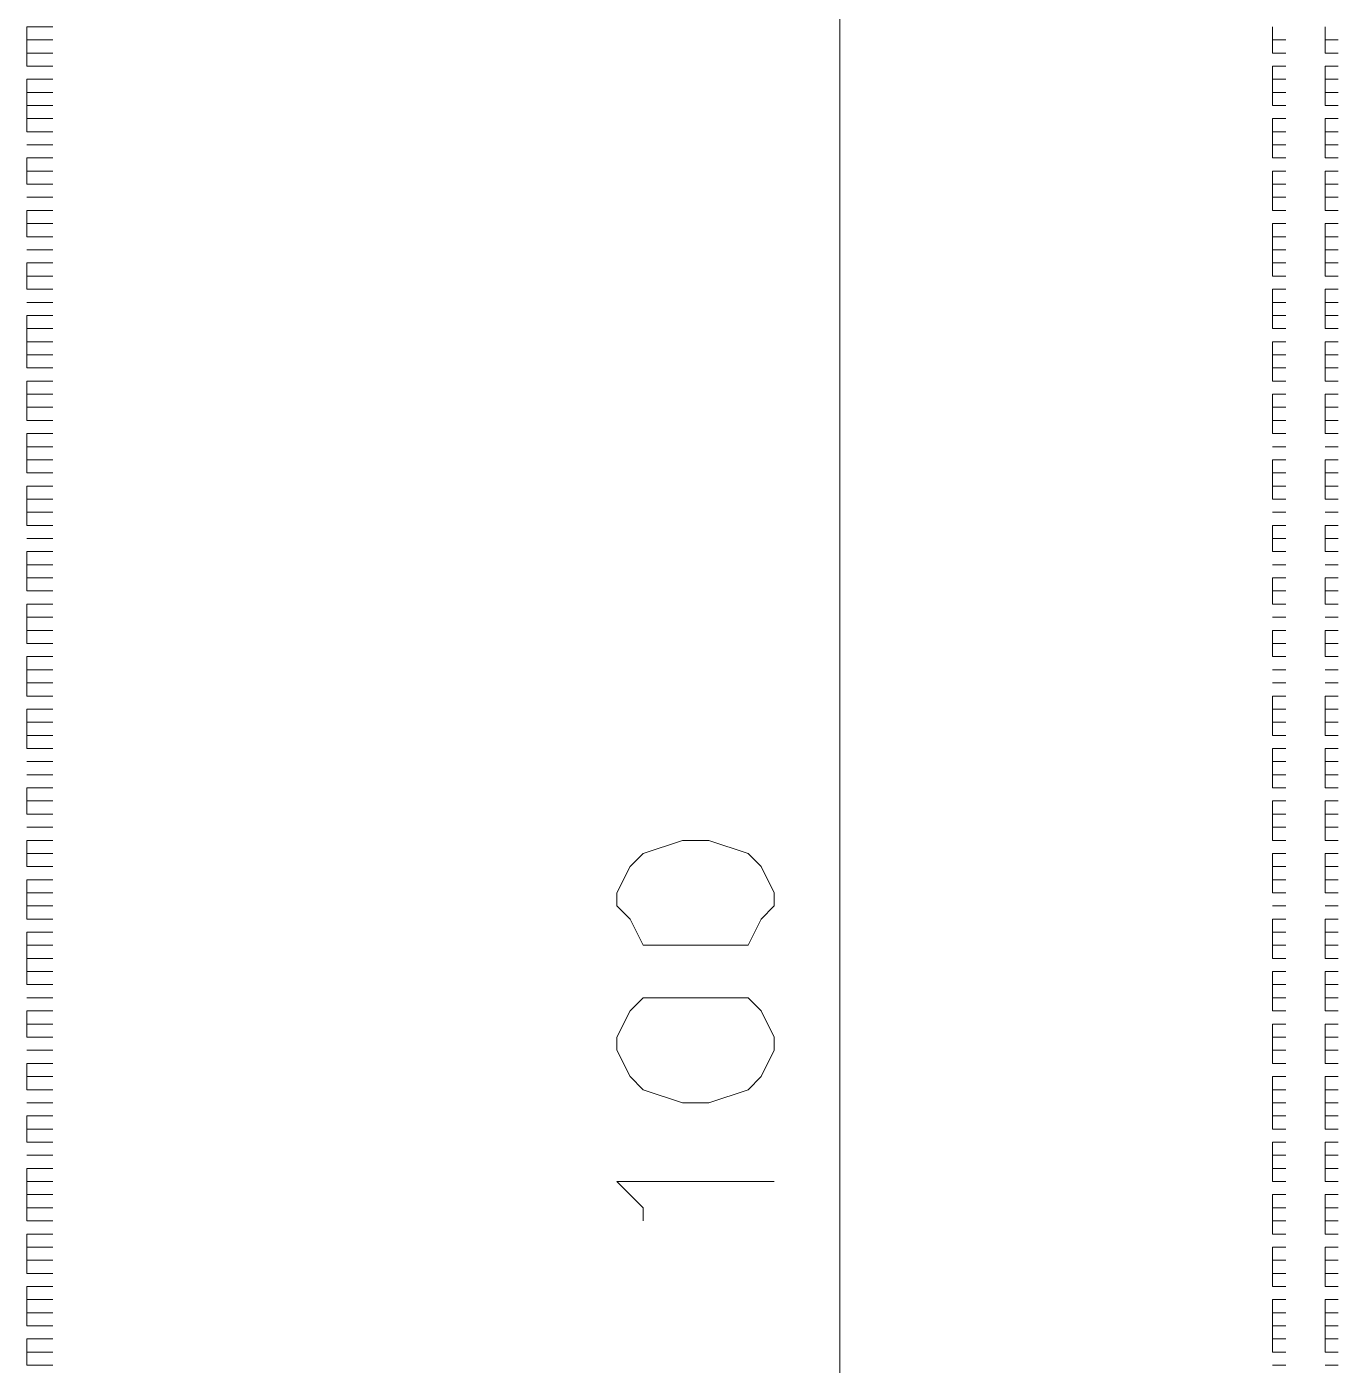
# Model space of a CAD drawing. Header units: inches. Extents: x 0.2 to 10.8, y 0.5 to 8.
# Drawn here: x 8.38 to 8.5467, y 5.3333 to 5.5033 of the extents above; entities that cross this region are included whole.
import ezdxf

# ---------------------------------------------------------------- set-up
doc = ezdxf.new("R2010")
doc.units = ezdxf.units.IN
doc.header["$MEASUREMENT"] = 0
doc.layers.add('PDF_Geometry', color=7, linetype='Continuous')

msp = doc.modelspace()

# ---------------------------------------------------------------- linework, layer by layer
at = {"layer": 'PDF_Geometry', "lineweight": 13}
for points in [[(8.48333, 5.64333), (8.48333, 5.10833)], [(8.53833, 5.50167), (8.53833, 5.50333)], [(8.545, 5.50167), (8.545, 5.50333)], [(8.53833, 5.5), (8.53833, 5.50167)], [(8.53833, 5.50167), (8.54, 5.50167)], [(8.545, 5.5), (8.545, 5.50167)], [(8.545, 5.50167), (8.54667, 5.50167)], [(8.53833, 5.5), (8.54, 5.5)], [(8.545, 5.5), (8.54667, 5.5)], [(8.53833, 5.49667), (8.53833, 5.49833)], [(8.53833, 5.49833), (8.54, 5.49833)], [(8.545, 5.49667), (8.545, 5.49833)], [(8.545, 5.49833), (8.54667, 5.49833)], [(8.53833, 5.495), (8.53833, 5.49667)], [(8.53833, 5.49667), (8.54, 5.49667)], [(8.545, 5.495), (8.545, 5.49667)], [(8.545, 5.49667), (8.54667, 5.49667)], [(8.53833, 5.49333), (8.53833, 5.495)], [(8.53833, 5.495), (8.54, 5.495)], [(8.545, 5.49333), (8.545, 5.495)], [(8.545, 5.495), (8.54667, 5.495)], [(8.53833, 5.49333), (8.54, 5.49333)], [(8.545, 5.49333), (8.54667, 5.49333)], [(8.53833, 5.49), (8.53833, 5.49167)], [(8.53833, 5.49167), (8.54, 5.49167)], [(8.545, 5.49), (8.545, 5.49167)], [(8.545, 5.49167), (8.54667, 5.49167)], [(8.53833, 5.48833), (8.53833, 5.49)], [(8.53833, 5.49), (8.54, 5.49)], [(8.545, 5.48833), (8.545, 5.49)], [(8.545, 5.49), (8.54667, 5.49)], [(8.53833, 5.48667), (8.53833, 5.48833)], [(8.53833, 5.48833), (8.54, 5.48833)], [(8.545, 5.48667), (8.545, 5.48833)], [(8.545, 5.48833), (8.54667, 5.48833)], [(8.53833, 5.48667), (8.54, 5.48667)], [(8.545, 5.48667), (8.54667, 5.48667)], [(8.53833, 5.48333), (8.53833, 5.485)], [(8.53833, 5.485), (8.54, 5.485)], [(8.545, 5.48333), (8.545, 5.485)], [(8.545, 5.485), (8.54667, 5.485)], [(8.53833, 5.48167), (8.53833, 5.48333)], [(8.53833, 5.48333), (8.54, 5.48333)], [(8.545, 5.48167), (8.545, 5.48333)], [(8.545, 5.48333), (8.54667, 5.48333)], [(8.53833, 5.48), (8.53833, 5.48167)], [(8.53833, 5.48167), (8.54, 5.48167)], [(8.545, 5.48), (8.545, 5.48167)], [(8.545, 5.48167), (8.54667, 5.48167)], [(8.53833, 5.48), (8.54, 5.48)], [(8.545, 5.48), (8.54667, 5.48)], [(8.53833, 5.47667), (8.53833, 5.47833)], [(8.53833, 5.47833), (8.54, 5.47833)], [(8.545, 5.47667), (8.545, 5.47833)], [(8.545, 5.47833), (8.54667, 5.47833)], [(8.53833, 5.475), (8.53833, 5.47667)], [(8.53833, 5.47667), (8.54, 5.47667)], [(8.545, 5.475), (8.545, 5.47667)], [(8.545, 5.47667), (8.54667, 5.47667)], [(8.53833, 5.47333), (8.53833, 5.475)], [(8.53833, 5.475), (8.54, 5.475)], [(8.545, 5.47333), (8.545, 5.475)], [(8.545, 5.475), (8.54667, 5.475)], [(8.53833, 5.47167), (8.53833, 5.47333)], [(8.53833, 5.47333), (8.54, 5.47333)], [(8.545, 5.47167), (8.545, 5.47333)], [(8.545, 5.47333), (8.54667, 5.47333)], [(8.53833, 5.47167), (8.54, 5.47167)], [(8.545, 5.47167), (8.54667, 5.47167)], [(8.53833, 5.46833), (8.53833, 5.47)], [(8.53833, 5.47), (8.54, 5.47)], [(8.545, 5.46833), (8.545, 5.47)], [(8.545, 5.47), (8.54667, 5.47)], [(8.53833, 5.46667), (8.53833, 5.46833)], [(8.53833, 5.46833), (8.54, 5.46833)], [(8.545, 5.46667), (8.545, 5.46833)], [(8.545, 5.46833), (8.54667, 5.46833)], [(8.53833, 5.465), (8.53833, 5.46667)], [(8.53833, 5.46667), (8.54, 5.46667)], [(8.545, 5.465), (8.545, 5.46667)], [(8.545, 5.46667), (8.54667, 5.46667)], [(8.53833, 5.465), (8.54, 5.465)], [(8.545, 5.465), (8.54667, 5.465)], [(8.53833, 5.46167), (8.53833, 5.46333)], [(8.53833, 5.46333), (8.54, 5.46333)], [(8.545, 5.46167), (8.545, 5.46333)], [(8.545, 5.46333), (8.54667, 5.46333)], [(8.53833, 5.46), (8.53833, 5.46167)], [(8.53833, 5.46167), (8.54, 5.46167)], [(8.545, 5.46), (8.545, 5.46167)], [(8.545, 5.46167), (8.54667, 5.46167)], [(8.53833, 5.45833), (8.53833, 5.46)], [(8.53833, 5.46), (8.54, 5.46)], [(8.545, 5.45833), (8.545, 5.46)], [(8.545, 5.46), (8.54667, 5.46)], [(8.53833, 5.45833), (8.54, 5.45833)], [(8.545, 5.45833), (8.54667, 5.45833)], [(8.53833, 5.455), (8.53833, 5.45667)], [(8.53833, 5.45667), (8.54, 5.45667)], [(8.545, 5.455), (8.545, 5.45667)], [(8.545, 5.45667), (8.54667, 5.45667)], [(8.53833, 5.45333), (8.53833, 5.455)], [(8.53833, 5.455), (8.54, 5.455)], [(8.545, 5.45333), (8.545, 5.455)], [(8.545, 5.455), (8.54667, 5.455)], [(8.53833, 5.45167), (8.53833, 5.45333)], [(8.53833, 5.45333), (8.54, 5.45333)], [(8.545, 5.45167), (8.545, 5.45333)], [(8.545, 5.45333), (8.54667, 5.45333)], [(8.53833, 5.45167), (8.54, 5.45167)], [(8.545, 5.45167), (8.54667, 5.45167)], [(8.53833, 5.45), (8.54, 5.45)], [(8.53833, 5.45), (8.54, 5.45)], [(8.545, 5.45), (8.54667, 5.45)], [(8.545, 5.45), (8.54667, 5.45)], [(8.53833, 5.44667), (8.53833, 5.44833)], [(8.53833, 5.44833), (8.54, 5.44833)], [(8.545, 5.44667), (8.545, 5.44833)], [(8.545, 5.44833), (8.54667, 5.44833)], [(8.53833, 5.445), (8.53833, 5.44667)], [(8.53833, 5.44667), (8.54, 5.44667)], [(8.545, 5.445), (8.545, 5.44667)], [(8.545, 5.44667), (8.54667, 5.44667)], [(8.53833, 5.44333), (8.53833, 5.445)], [(8.53833, 5.445), (8.54, 5.445)], [(8.545, 5.44333), (8.545, 5.445)], [(8.545, 5.445), (8.54667, 5.445)], [(8.53833, 5.44333), (8.54, 5.44333)], [(8.545, 5.44333), (8.54667, 5.44333)], [(8.53833, 5.44167), (8.54, 5.44167)], [(8.53833, 5.44167), (8.54, 5.44167)], [(8.545, 5.44167), (8.54667, 5.44167)], [(8.545, 5.44167), (8.54667, 5.44167)], [(8.53833, 5.43833), (8.53833, 5.44)], [(8.53833, 5.44), (8.54, 5.44)], [(8.53833, 5.43667), (8.53833, 5.43833)], [(8.53833, 5.43833), (8.54, 5.43833)], [(8.545, 5.43833), (8.545, 5.44)], [(8.545, 5.44), (8.54667, 5.44)], [(8.545, 5.43667), (8.545, 5.43833)], [(8.545, 5.43833), (8.54667, 5.43833)], [(8.53833, 5.43667), (8.54, 5.43667)], [(8.545, 5.43667), (8.54667, 5.43667)], [(8.53833, 5.435), (8.54, 5.435)], [(8.53833, 5.435), (8.54, 5.435)], [(8.545, 5.435), (8.54667, 5.435)], [(8.545, 5.435), (8.54667, 5.435)], [(8.53833, 5.43167), (8.53833, 5.43333)], [(8.53833, 5.43333), (8.54, 5.43333)], [(8.545, 5.43167), (8.545, 5.43333)], [(8.545, 5.43333), (8.54667, 5.43333)], [(8.53833, 5.43), (8.53833, 5.43167)], [(8.53833, 5.43167), (8.54, 5.43167)], [(8.545, 5.43), (8.545, 5.43167)], [(8.545, 5.43167), (8.54667, 5.43167)], [(8.53833, 5.43), (8.54, 5.43)], [(8.545, 5.43), (8.54667, 5.43)], [(8.53833, 5.42833), (8.54, 5.42833)], [(8.53833, 5.42833), (8.54, 5.42833)], [(8.545, 5.42833), (8.54667, 5.42833)], [(8.545, 5.42833), (8.54667, 5.42833)], [(8.53833, 5.425), (8.53833, 5.42667)], [(8.53833, 5.42667), (8.54, 5.42667)], [(8.545, 5.425), (8.545, 5.42667)], [(8.545, 5.42667), (8.54667, 5.42667)], [(8.53833, 5.42333), (8.53833, 5.425)], [(8.53833, 5.425), (8.54, 5.425)], [(8.545, 5.42333), (8.545, 5.425)], [(8.545, 5.425), (8.54667, 5.425)], [(8.53833, 5.42333), (8.54, 5.42333)], [(8.545, 5.42333), (8.54667, 5.42333)], [(8.53833, 5.42167), (8.54, 5.42167)], [(8.53833, 5.42167), (8.54, 5.42167)], [(8.545, 5.42167), (8.54667, 5.42167)], [(8.545, 5.42167), (8.54667, 5.42167)], [(8.53833, 5.42), (8.54, 5.42)], [(8.53833, 5.42), (8.54, 5.42)], [(8.545, 5.42), (8.54667, 5.42)], [(8.545, 5.42), (8.54667, 5.42)], [(8.53833, 5.41667), (8.53833, 5.41833)], [(8.53833, 5.41833), (8.54, 5.41833)], [(8.545, 5.41667), (8.545, 5.41833)], [(8.545, 5.41833), (8.54667, 5.41833)], [(8.53833, 5.415), (8.53833, 5.41667)], [(8.53833, 5.41667), (8.54, 5.41667)], [(8.545, 5.415), (8.545, 5.41667)], [(8.545, 5.41667), (8.54667, 5.41667)], [(8.53833, 5.41333), (8.53833, 5.415)], [(8.53833, 5.415), (8.54, 5.415)], [(8.545, 5.41333), (8.545, 5.415)], [(8.545, 5.415), (8.54667, 5.415)], [(8.53833, 5.41333), (8.54, 5.41333)], [(8.545, 5.41333), (8.54667, 5.41333)], [(8.53833, 5.41), (8.53833, 5.41167)], [(8.53833, 5.41167), (8.54, 5.41167)], [(8.545, 5.41), (8.545, 5.41167)], [(8.545, 5.41167), (8.54667, 5.41167)], [(8.53833, 5.40833), (8.53833, 5.41)], [(8.53833, 5.41), (8.54, 5.41)], [(8.545, 5.40833), (8.545, 5.41)], [(8.545, 5.41), (8.54667, 5.41)], [(8.53833, 5.40667), (8.53833, 5.40833)], [(8.53833, 5.40833), (8.54, 5.40833)], [(8.545, 5.40667), (8.545, 5.40833)], [(8.545, 5.40833), (8.54667, 5.40833)], [(8.53833, 5.40667), (8.54, 5.40667)], [(8.545, 5.40667), (8.54667, 5.40667)], [(8.53833, 5.40333), (8.53833, 5.405)], [(8.53833, 5.405), (8.54, 5.405)], [(8.545, 5.40333), (8.545, 5.405)], [(8.545, 5.405), (8.54667, 5.405)], [(8.53833, 5.40167), (8.53833, 5.40333)], [(8.53833, 5.40333), (8.54, 5.40333)], [(8.545, 5.40167), (8.545, 5.40333)], [(8.545, 5.40333), (8.54667, 5.40333)], [(8.53833, 5.4), (8.53833, 5.40167)], [(8.53833, 5.40167), (8.54, 5.40167)], [(8.545, 5.4), (8.545, 5.40167)], [(8.545, 5.40167), (8.54667, 5.40167)], [(8.455, 5.39167), (8.45667, 5.39), (8.45833, 5.38667), (8.46333, 5.38667), (8.46667, 5.38667), (8.47167, 5.38667), (8.47333, 5.39), (8.475, 5.39167), (8.475, 5.39333), (8.47333, 5.39667), (8.47167, 5.39833), (8.46667, 5.4), (8.46333, 5.4), (8.45833, 5.39833), (8.45667, 5.39667), (8.455, 5.39333), (8.455, 5.39167)], [(8.53833, 5.4), (8.54, 5.4)], [(8.545, 5.4), (8.54667, 5.4)], [(8.53833, 5.39667), (8.53833, 5.39833)], [(8.53833, 5.39833), (8.54, 5.39833)], [(8.545, 5.39667), (8.545, 5.39833)], [(8.545, 5.39833), (8.54667, 5.39833)], [(8.53833, 5.395), (8.53833, 5.39667)], [(8.53833, 5.39667), (8.54, 5.39667)], [(8.545, 5.395), (8.545, 5.39667)], [(8.545, 5.39667), (8.54667, 5.39667)], [(8.53833, 5.39333), (8.53833, 5.395)], [(8.53833, 5.395), (8.54, 5.395)], [(8.545, 5.39333), (8.545, 5.395)], [(8.545, 5.395), (8.54667, 5.395)], [(8.53833, 5.39333), (8.54, 5.39333)], [(8.545, 5.39333), (8.54667, 5.39333)], [(8.53833, 5.39167), (8.54, 5.39167)], [(8.53833, 5.39167), (8.54, 5.39167)], [(8.545, 5.39167), (8.54667, 5.39167)], [(8.545, 5.39167), (8.54667, 5.39167)], [(8.53833, 5.38833), (8.53833, 5.39)], [(8.53833, 5.39), (8.54, 5.39)], [(8.545, 5.38833), (8.545, 5.39)], [(8.545, 5.39), (8.54667, 5.39)], [(8.53833, 5.38667), (8.53833, 5.38833)], [(8.53833, 5.38833), (8.54, 5.38833)], [(8.545, 5.38667), (8.545, 5.38833)], [(8.545, 5.38833), (8.54667, 5.38833)], [(8.53833, 5.385), (8.53833, 5.38667)], [(8.53833, 5.38667), (8.54, 5.38667)], [(8.545, 5.385), (8.545, 5.38667)], [(8.545, 5.38667), (8.54667, 5.38667)], [(8.53833, 5.385), (8.54, 5.385)], [(8.545, 5.385), (8.54667, 5.385)], [(8.53833, 5.38167), (8.53833, 5.38333)], [(8.53833, 5.38333), (8.54, 5.38333)], [(8.545, 5.38167), (8.545, 5.38333)], [(8.545, 5.38333), (8.54667, 5.38333)], [(8.53833, 5.38), (8.53833, 5.38167)], [(8.53833, 5.38167), (8.54, 5.38167)], [(8.545, 5.38), (8.545, 5.38167)], [(8.545, 5.38167), (8.54667, 5.38167)], [(8.455, 5.37333), (8.45667, 5.37), (8.45833, 5.36833), (8.46333, 5.36667), (8.46667, 5.36667), (8.47167, 5.36833), (8.47333, 5.37), (8.475, 5.37333), (8.475, 5.375), (8.47333, 5.37833), (8.47167, 5.38), (8.46667, 5.38), (8.46333, 5.38), (8.45833, 5.38), (8.45667, 5.37833), (8.455, 5.375), (8.455, 5.37333)], [(8.53833, 5.37833), (8.53833, 5.38)], [(8.53833, 5.38), (8.54, 5.38)], [(8.545, 5.37833), (8.545, 5.38)], [(8.545, 5.38), (8.54667, 5.38)], [(8.53833, 5.37833), (8.54, 5.37833)], [(8.545, 5.37833), (8.54667, 5.37833)], [(8.53833, 5.375), (8.53833, 5.37667)], [(8.53833, 5.37667), (8.54, 5.37667)], [(8.545, 5.375), (8.545, 5.37667)], [(8.545, 5.37667), (8.54667, 5.37667)], [(8.53833, 5.37333), (8.53833, 5.375)], [(8.53833, 5.375), (8.54, 5.375)], [(8.545, 5.37333), (8.545, 5.375)], [(8.545, 5.375), (8.54667, 5.375)], [(8.53833, 5.37167), (8.53833, 5.37333)], [(8.53833, 5.37333), (8.54, 5.37333)], [(8.545, 5.37167), (8.545, 5.37333)], [(8.545, 5.37333), (8.54667, 5.37333)], [(8.53833, 5.37167), (8.54, 5.37167)], [(8.545, 5.37167), (8.54667, 5.37167)], [(8.53833, 5.36833), (8.53833, 5.37)], [(8.53833, 5.37), (8.54, 5.37)], [(8.545, 5.36833), (8.545, 5.37)], [(8.545, 5.37), (8.54667, 5.37)], [(8.53833, 5.36667), (8.53833, 5.36833)], [(8.53833, 5.36833), (8.54, 5.36833)], [(8.545, 5.36667), (8.545, 5.36833)], [(8.545, 5.36833), (8.54667, 5.36833)], [(8.53833, 5.365), (8.53833, 5.36667)], [(8.53833, 5.36667), (8.54, 5.36667)], [(8.545, 5.365), (8.545, 5.36667)], [(8.545, 5.36667), (8.54667, 5.36667)], [(8.53833, 5.36333), (8.53833, 5.365)], [(8.53833, 5.365), (8.54, 5.365)], [(8.545, 5.36333), (8.545, 5.365)], [(8.545, 5.365), (8.54667, 5.365)], [(8.53833, 5.36333), (8.54, 5.36333)], [(8.545, 5.36333), (8.54667, 5.36333)], [(8.53833, 5.36), (8.53833, 5.36167)], [(8.53833, 5.36167), (8.54, 5.36167)], [(8.545, 5.36), (8.545, 5.36167)], [(8.545, 5.36167), (8.54667, 5.36167)], [(8.53833, 5.35833), (8.53833, 5.36)], [(8.53833, 5.36), (8.54, 5.36)], [(8.545, 5.35833), (8.545, 5.36)], [(8.545, 5.36), (8.54667, 5.36)], [(8.53833, 5.35667), (8.53833, 5.35833)], [(8.53833, 5.35833), (8.54, 5.35833)], [(8.545, 5.35667), (8.545, 5.35833)], [(8.545, 5.35833), (8.54667, 5.35833)], [(8.45833, 5.35167), (8.45833, 5.35333), (8.455, 5.35667), (8.475, 5.35667)], [(8.53833, 5.35667), (8.54, 5.35667)], [(8.545, 5.35667), (8.54667, 5.35667)], [(8.53833, 5.35333), (8.53833, 5.355)], [(8.53833, 5.355), (8.54, 5.355)], [(8.53833, 5.35167), (8.53833, 5.35333)], [(8.53833, 5.35333), (8.54, 5.35333)], [(8.545, 5.35333), (8.545, 5.355)], [(8.545, 5.355), (8.54667, 5.355)], [(8.545, 5.35167), (8.545, 5.35333)], [(8.545, 5.35333), (8.54667, 5.35333)], [(8.53833, 5.35), (8.53833, 5.35167)], [(8.53833, 5.35167), (8.54, 5.35167)], [(8.545, 5.35), (8.545, 5.35167)], [(8.545, 5.35167), (8.54667, 5.35167)], [(8.53833, 5.35), (8.54, 5.35)], [(8.545, 5.35), (8.54667, 5.35)], [(8.53833, 5.34667), (8.53833, 5.34833)], [(8.53833, 5.34833), (8.54, 5.34833)], [(8.545, 5.34667), (8.545, 5.34833)], [(8.545, 5.34833), (8.54667, 5.34833)], [(8.53833, 5.345), (8.53833, 5.34667)], [(8.53833, 5.34667), (8.54, 5.34667)], [(8.545, 5.345), (8.545, 5.34667)], [(8.545, 5.34667), (8.54667, 5.34667)], [(8.53833, 5.34333), (8.53833, 5.345)], [(8.53833, 5.345), (8.54, 5.345)], [(8.545, 5.34333), (8.545, 5.345)], [(8.545, 5.345), (8.54667, 5.345)], [(8.53833, 5.34333), (8.54, 5.34333)], [(8.545, 5.34333), (8.54667, 5.34333)], [(8.53833, 5.34), (8.53833, 5.34167)], [(8.53833, 5.34167), (8.54, 5.34167)], [(8.545, 5.34), (8.545, 5.34167)], [(8.545, 5.34167), (8.54667, 5.34167)], [(8.53833, 5.33833), (8.53833, 5.34)], [(8.53833, 5.34), (8.54, 5.34)], [(8.545, 5.33833), (8.545, 5.34)], [(8.545, 5.34), (8.54667, 5.34)], [(8.53833, 5.33667), (8.53833, 5.33833)], [(8.53833, 5.33833), (8.54, 5.33833)], [(8.545, 5.33667), (8.545, 5.33833)], [(8.545, 5.33833), (8.54667, 5.33833)], [(8.53833, 5.335), (8.53833, 5.33667)], [(8.53833, 5.33667), (8.54, 5.33667)], [(8.545, 5.335), (8.545, 5.33667)], [(8.545, 5.33667), (8.54667, 5.33667)], [(8.53833, 5.335), (8.54, 5.335)], [(8.545, 5.335), (8.54667, 5.335)], [(8.53833, 5.33333), (8.54, 5.33333)], [(8.53833, 5.33333), (8.54, 5.33333)], [(8.545, 5.33333), (8.54667, 5.33333)], [(8.545, 5.33333), (8.54667, 5.33333)]]:
    msp.add_lwpolyline(points, dxfattribs=at)
at = {"layer": 'PDF_Geometry', "lineweight": 9}
for points in [[(8.38, 5.50333), (8.38167, 5.50333)], [(8.38, 5.50167), (8.38, 5.50333)], [(8.38167, 5.50333), (8.38333, 5.50333)], [(8.38, 5.50167), (8.38167, 5.50167)], [(8.38, 5.5), (8.38, 5.50167)], [(8.38, 5.50167), (8.38167, 5.50167)], [(8.38167, 5.50167), (8.38333, 5.50167)], [(8.38167, 5.50167), (8.38333, 5.50167)], [(8.38, 5.5), (8.38167, 5.5)], [(8.38, 5.49833), (8.38, 5.5)], [(8.38, 5.5), (8.38167, 5.5)], [(8.38167, 5.5), (8.38333, 5.5)], [(8.38167, 5.5), (8.38333, 5.5)], [(8.38, 5.49833), (8.38167, 5.49833)], [(8.38, 5.49833), (8.38167, 5.49833)], [(8.38167, 5.49833), (8.38333, 5.49833)], [(8.38167, 5.49833), (8.38333, 5.49833)], [(8.38, 5.49667), (8.38167, 5.49667)], [(8.38, 5.495), (8.38, 5.49667)], [(8.38, 5.49667), (8.38167, 5.49667)], [(8.38167, 5.49667), (8.38333, 5.49667)], [(8.38167, 5.49667), (8.38333, 5.49667)], [(8.38, 5.495), (8.38167, 5.495)], [(8.38, 5.49333), (8.38, 5.495)], [(8.38, 5.495), (8.38167, 5.495)], [(8.38167, 5.495), (8.38333, 5.495)], [(8.38167, 5.495), (8.38333, 5.495)], [(8.38, 5.49333), (8.38167, 5.49333)], [(8.38, 5.49167), (8.38, 5.49333)], [(8.38, 5.49333), (8.38167, 5.49333)], [(8.38167, 5.49333), (8.38333, 5.49333)], [(8.38167, 5.49333), (8.38333, 5.49333)], [(8.38, 5.49167), (8.38167, 5.49167)], [(8.38, 5.49), (8.38, 5.49167)], [(8.38, 5.49167), (8.38167, 5.49167)], [(8.38167, 5.49167), (8.38333, 5.49167)], [(8.38167, 5.49167), (8.38333, 5.49167)], [(8.38, 5.49), (8.38167, 5.49)], [(8.38, 5.49), (8.38167, 5.49)], [(8.38, 5.49), (8.38167, 5.49)], [(8.38167, 5.49), (8.38333, 5.49)], [(8.38167, 5.49), (8.38333, 5.49)], [(8.38167, 5.49), (8.38333, 5.49)], [(8.38, 5.48833), (8.38167, 5.48833)], [(8.38, 5.48833), (8.38167, 5.48833)], [(8.38, 5.48833), (8.38167, 5.48833)], [(8.38167, 5.48833), (8.38333, 5.48833)], [(8.38167, 5.48833), (8.38333, 5.48833)], [(8.38167, 5.48833), (8.38333, 5.48833)], [(8.38, 5.48667), (8.38167, 5.48667)], [(8.38, 5.485), (8.38, 5.48667)], [(8.38, 5.48667), (8.38167, 5.48667)], [(8.38167, 5.48667), (8.38333, 5.48667)], [(8.38167, 5.48667), (8.38333, 5.48667)], [(8.38, 5.485), (8.38167, 5.485)], [(8.38, 5.48333), (8.38, 5.485)], [(8.38, 5.485), (8.38167, 5.485)], [(8.38167, 5.485), (8.38333, 5.485)], [(8.38167, 5.485), (8.38333, 5.485)], [(8.38, 5.48333), (8.38167, 5.48333)], [(8.38, 5.48333), (8.38167, 5.48333)], [(8.38, 5.48333), (8.38167, 5.48333)], [(8.38167, 5.48333), (8.38333, 5.48333)], [(8.38167, 5.48333), (8.38333, 5.48333)], [(8.38167, 5.48333), (8.38333, 5.48333)], [(8.38, 5.48167), (8.38167, 5.48167)], [(8.38, 5.48167), (8.38167, 5.48167)], [(8.38, 5.48167), (8.38167, 5.48167)], [(8.38167, 5.48167), (8.38333, 5.48167)], [(8.38167, 5.48167), (8.38333, 5.48167)], [(8.38167, 5.48167), (8.38333, 5.48167)], [(8.38, 5.48), (8.38167, 5.48)], [(8.38, 5.47833), (8.38, 5.48)], [(8.38, 5.48), (8.38167, 5.48)], [(8.38167, 5.48), (8.38333, 5.48)], [(8.38167, 5.48), (8.38333, 5.48)], [(8.38, 5.47833), (8.38167, 5.47833)], [(8.38, 5.47667), (8.38, 5.47833)], [(8.38, 5.47833), (8.38167, 5.47833)], [(8.38167, 5.47833), (8.38333, 5.47833)], [(8.38167, 5.47833), (8.38333, 5.47833)], [(8.38, 5.47667), (8.38167, 5.47667)], [(8.38, 5.47667), (8.38167, 5.47667)], [(8.38, 5.47667), (8.38167, 5.47667)], [(8.38167, 5.47667), (8.38333, 5.47667)], [(8.38167, 5.47667), (8.38333, 5.47667)], [(8.38167, 5.47667), (8.38333, 5.47667)], [(8.38, 5.475), (8.38167, 5.475)], [(8.38, 5.475), (8.38167, 5.475)], [(8.38, 5.475), (8.38167, 5.475)], [(8.38167, 5.475), (8.38333, 5.475)], [(8.38167, 5.475), (8.38333, 5.475)], [(8.38167, 5.475), (8.38333, 5.475)], [(8.38, 5.47333), (8.38167, 5.47333)], [(8.38, 5.47167), (8.38, 5.47333)], [(8.38, 5.47333), (8.38167, 5.47333)], [(8.38167, 5.47333), (8.38333, 5.47333)], [(8.38167, 5.47333), (8.38333, 5.47333)], [(8.38, 5.47167), (8.38167, 5.47167)], [(8.38, 5.47), (8.38, 5.47167)], [(8.38, 5.47167), (8.38167, 5.47167)], [(8.38167, 5.47167), (8.38333, 5.47167)], [(8.38167, 5.47167), (8.38333, 5.47167)], [(8.38, 5.47), (8.38167, 5.47)], [(8.38, 5.47), (8.38167, 5.47)], [(8.38, 5.47), (8.38167, 5.47)], [(8.38167, 5.47), (8.38333, 5.47)], [(8.38167, 5.47), (8.38333, 5.47)], [(8.38167, 5.47), (8.38333, 5.47)], [(8.38, 5.46833), (8.38167, 5.46833)], [(8.38, 5.46833), (8.38167, 5.46833)], [(8.38, 5.46833), (8.38167, 5.46833)], [(8.38167, 5.46833), (8.38333, 5.46833)], [(8.38167, 5.46833), (8.38333, 5.46833)], [(8.38167, 5.46833), (8.38333, 5.46833)], [(8.38, 5.46667), (8.38167, 5.46667)], [(8.38, 5.465), (8.38, 5.46667)], [(8.38, 5.46667), (8.38167, 5.46667)], [(8.38167, 5.46667), (8.38333, 5.46667)], [(8.38167, 5.46667), (8.38333, 5.46667)], [(8.38, 5.465), (8.38167, 5.465)], [(8.38, 5.46333), (8.38, 5.465)], [(8.38, 5.465), (8.38167, 5.465)], [(8.38167, 5.465), (8.38333, 5.465)], [(8.38167, 5.465), (8.38333, 5.465)], [(8.38, 5.46333), (8.38167, 5.46333)], [(8.38, 5.46167), (8.38, 5.46333)], [(8.38, 5.46333), (8.38167, 5.46333)], [(8.38167, 5.46333), (8.38333, 5.46333)], [(8.38167, 5.46333), (8.38333, 5.46333)], [(8.38, 5.46167), (8.38167, 5.46167)], [(8.38, 5.46), (8.38, 5.46167)], [(8.38, 5.46167), (8.38167, 5.46167)], [(8.38167, 5.46167), (8.38333, 5.46167)], [(8.38167, 5.46167), (8.38333, 5.46167)], [(8.38, 5.46), (8.38167, 5.46)], [(8.38, 5.46), (8.38167, 5.46)], [(8.38167, 5.46), (8.38333, 5.46)], [(8.38167, 5.46), (8.38333, 5.46)], [(8.38, 5.45833), (8.38167, 5.45833)], [(8.38, 5.45667), (8.38, 5.45833)], [(8.38, 5.45833), (8.38167, 5.45833)], [(8.38167, 5.45833), (8.38333, 5.45833)], [(8.38167, 5.45833), (8.38333, 5.45833)], [(8.38, 5.45667), (8.38167, 5.45667)], [(8.38, 5.455), (8.38, 5.45667)], [(8.38, 5.45667), (8.38167, 5.45667)], [(8.38167, 5.45667), (8.38333, 5.45667)], [(8.38167, 5.45667), (8.38333, 5.45667)], [(8.38, 5.455), (8.38167, 5.455)], [(8.38, 5.45333), (8.38, 5.455)], [(8.38, 5.455), (8.38167, 5.455)], [(8.38167, 5.455), (8.38333, 5.455)], [(8.38167, 5.455), (8.38333, 5.455)], [(8.38, 5.45333), (8.38167, 5.45333)], [(8.38, 5.45333), (8.38167, 5.45333)], [(8.38167, 5.45333), (8.38333, 5.45333)], [(8.38167, 5.45333), (8.38333, 5.45333)], [(8.38, 5.45167), (8.38167, 5.45167)], [(8.38, 5.45), (8.38, 5.45167)], [(8.38, 5.45167), (8.38167, 5.45167)], [(8.38167, 5.45167), (8.38333, 5.45167)], [(8.38167, 5.45167), (8.38333, 5.45167)], [(8.38, 5.45), (8.38167, 5.45)], [(8.38, 5.44833), (8.38, 5.45)], [(8.38, 5.45), (8.38167, 5.45)], [(8.38167, 5.45), (8.38333, 5.45)], [(8.38167, 5.45), (8.38333, 5.45)], [(8.38, 5.44833), (8.38167, 5.44833)], [(8.38, 5.44667), (8.38, 5.44833)], [(8.38, 5.44833), (8.38167, 5.44833)], [(8.38167, 5.44833), (8.38333, 5.44833)], [(8.38167, 5.44833), (8.38333, 5.44833)], [(8.38, 5.44667), (8.38167, 5.44667)], [(8.38, 5.44667), (8.38167, 5.44667)], [(8.38167, 5.44667), (8.38333, 5.44667)], [(8.38167, 5.44667), (8.38333, 5.44667)], [(8.38, 5.445), (8.38167, 5.445)], [(8.38, 5.44333), (8.38, 5.445)], [(8.38, 5.445), (8.38167, 5.445)], [(8.38167, 5.445), (8.38333, 5.445)], [(8.38167, 5.445), (8.38333, 5.445)], [(8.38, 5.44333), (8.38167, 5.44333)], [(8.38, 5.44167), (8.38, 5.44333)], [(8.38, 5.44333), (8.38167, 5.44333)], [(8.38167, 5.44333), (8.38333, 5.44333)], [(8.38167, 5.44333), (8.38333, 5.44333)], [(8.38, 5.44167), (8.38167, 5.44167)], [(8.38, 5.44), (8.38, 5.44167)], [(8.38, 5.44167), (8.38167, 5.44167)], [(8.38167, 5.44167), (8.38333, 5.44167)], [(8.38167, 5.44167), (8.38333, 5.44167)], [(8.38, 5.44), (8.38167, 5.44)], [(8.38, 5.44), (8.38167, 5.44)], [(8.38, 5.44), (8.38167, 5.44)], [(8.38, 5.43833), (8.38167, 5.43833)], [(8.38, 5.43833), (8.38167, 5.43833)], [(8.38, 5.43833), (8.38167, 5.43833)], [(8.38167, 5.44), (8.38333, 5.44)], [(8.38167, 5.44), (8.38333, 5.44)], [(8.38167, 5.44), (8.38333, 5.44)], [(8.38167, 5.43833), (8.38333, 5.43833)], [(8.38167, 5.43833), (8.38333, 5.43833)], [(8.38167, 5.43833), (8.38333, 5.43833)], [(8.38, 5.43667), (8.38167, 5.43667)], [(8.38, 5.435), (8.38, 5.43667)], [(8.38, 5.43667), (8.38167, 5.43667)], [(8.38167, 5.43667), (8.38333, 5.43667)], [(8.38167, 5.43667), (8.38333, 5.43667)], [(8.38, 5.435), (8.38167, 5.435)], [(8.38, 5.43333), (8.38, 5.435)], [(8.38, 5.435), (8.38167, 5.435)], [(8.38167, 5.435), (8.38333, 5.435)], [(8.38167, 5.435), (8.38333, 5.435)], [(8.38, 5.43333), (8.38167, 5.43333)], [(8.38, 5.43167), (8.38, 5.43333)], [(8.38, 5.43333), (8.38167, 5.43333)], [(8.38167, 5.43333), (8.38333, 5.43333)], [(8.38167, 5.43333), (8.38333, 5.43333)], [(8.38, 5.43167), (8.38167, 5.43167)], [(8.38, 5.43167), (8.38167, 5.43167)], [(8.38167, 5.43167), (8.38333, 5.43167)], [(8.38167, 5.43167), (8.38333, 5.43167)], [(8.38, 5.43), (8.38167, 5.43)], [(8.38, 5.42833), (8.38, 5.43)], [(8.38, 5.43), (8.38167, 5.43)], [(8.38167, 5.43), (8.38333, 5.43)], [(8.38167, 5.43), (8.38333, 5.43)], [(8.38, 5.42833), (8.38167, 5.42833)], [(8.38, 5.42667), (8.38, 5.42833)], [(8.38, 5.42833), (8.38167, 5.42833)], [(8.38167, 5.42833), (8.38333, 5.42833)], [(8.38167, 5.42833), (8.38333, 5.42833)], [(8.38, 5.42667), (8.38167, 5.42667)], [(8.38, 5.425), (8.38, 5.42667)], [(8.38, 5.42667), (8.38167, 5.42667)], [(8.38167, 5.42667), (8.38333, 5.42667)], [(8.38167, 5.42667), (8.38333, 5.42667)], [(8.38, 5.425), (8.38167, 5.425)], [(8.38, 5.425), (8.38167, 5.425)], [(8.38167, 5.425), (8.38333, 5.425)], [(8.38167, 5.425), (8.38333, 5.425)], [(8.38, 5.42333), (8.38167, 5.42333)], [(8.38, 5.42167), (8.38, 5.42333)], [(8.38, 5.42333), (8.38167, 5.42333)], [(8.38167, 5.42333), (8.38333, 5.42333)], [(8.38167, 5.42333), (8.38333, 5.42333)], [(8.38, 5.42167), (8.38167, 5.42167)], [(8.38, 5.42), (8.38, 5.42167)], [(8.38, 5.42167), (8.38167, 5.42167)], [(8.38167, 5.42167), (8.38333, 5.42167)], [(8.38167, 5.42167), (8.38333, 5.42167)], [(8.38, 5.42), (8.38167, 5.42)], [(8.38, 5.41833), (8.38, 5.42)], [(8.38, 5.42), (8.38167, 5.42)], [(8.38167, 5.42), (8.38333, 5.42)], [(8.38167, 5.42), (8.38333, 5.42)], [(8.38, 5.41833), (8.38167, 5.41833)], [(8.38, 5.41833), (8.38167, 5.41833)], [(8.38167, 5.41833), (8.38333, 5.41833)], [(8.38167, 5.41833), (8.38333, 5.41833)], [(8.38, 5.41667), (8.38167, 5.41667)], [(8.38, 5.415), (8.38, 5.41667)], [(8.38, 5.41667), (8.38167, 5.41667)], [(8.38167, 5.41667), (8.38333, 5.41667)], [(8.38167, 5.41667), (8.38333, 5.41667)], [(8.38, 5.415), (8.38167, 5.415)], [(8.38, 5.41333), (8.38, 5.415)], [(8.38, 5.415), (8.38167, 5.415)], [(8.38167, 5.415), (8.38333, 5.415)], [(8.38167, 5.415), (8.38333, 5.415)], [(8.38, 5.41333), (8.38167, 5.41333)], [(8.38, 5.41167), (8.38, 5.41333)], [(8.38, 5.41333), (8.38167, 5.41333)], [(8.38167, 5.41333), (8.38333, 5.41333)], [(8.38167, 5.41333), (8.38333, 5.41333)], [(8.38, 5.41167), (8.38167, 5.41167)], [(8.38, 5.41167), (8.38167, 5.41167)], [(8.38, 5.41167), (8.38167, 5.41167)], [(8.38167, 5.41167), (8.38333, 5.41167)], [(8.38167, 5.41167), (8.38333, 5.41167)], [(8.38167, 5.41167), (8.38333, 5.41167)], [(8.38, 5.41), (8.38167, 5.41)], [(8.38, 5.41), (8.38167, 5.41)], [(8.38, 5.41), (8.38167, 5.41)], [(8.38, 5.41), (8.38167, 5.41)], [(8.38167, 5.41), (8.38333, 5.41)], [(8.38167, 5.41), (8.38333, 5.41)], [(8.38167, 5.41), (8.38333, 5.41)], [(8.38167, 5.41), (8.38333, 5.41)], [(8.38, 5.40833), (8.38167, 5.40833)], [(8.38, 5.40833), (8.38167, 5.40833)], [(8.38, 5.40833), (8.38167, 5.40833)], [(8.38167, 5.40833), (8.38333, 5.40833)], [(8.38167, 5.40833), (8.38333, 5.40833)], [(8.38167, 5.40833), (8.38333, 5.40833)], [(8.38, 5.40667), (8.38167, 5.40667)], [(8.38, 5.405), (8.38, 5.40667)], [(8.38, 5.40667), (8.38167, 5.40667)], [(8.38167, 5.40667), (8.38333, 5.40667)], [(8.38167, 5.40667), (8.38333, 5.40667)], [(8.38, 5.405), (8.38167, 5.405)], [(8.38, 5.40333), (8.38, 5.405)], [(8.38, 5.405), (8.38167, 5.405)], [(8.38167, 5.405), (8.38333, 5.405)], [(8.38167, 5.405), (8.38333, 5.405)], [(8.38, 5.40333), (8.38167, 5.40333)], [(8.38, 5.40333), (8.38167, 5.40333)], [(8.38, 5.40333), (8.38167, 5.40333)], [(8.38167, 5.40333), (8.38333, 5.40333)], [(8.38167, 5.40333), (8.38333, 5.40333)], [(8.38167, 5.40333), (8.38333, 5.40333)], [(8.38, 5.40167), (8.38167, 5.40167)], [(8.38, 5.40167), (8.38167, 5.40167)], [(8.38, 5.40167), (8.38167, 5.40167)], [(8.38167, 5.40167), (8.38333, 5.40167)], [(8.38167, 5.40167), (8.38333, 5.40167)], [(8.38167, 5.40167), (8.38333, 5.40167)], [(8.38, 5.4), (8.38167, 5.4)], [(8.38, 5.39833), (8.38, 5.4)], [(8.38, 5.4), (8.38167, 5.4)], [(8.38167, 5.4), (8.38333, 5.4)], [(8.38167, 5.4), (8.38333, 5.4)], [(8.38, 5.39833), (8.38167, 5.39833)], [(8.38, 5.39667), (8.38, 5.39833)], [(8.38, 5.39833), (8.38167, 5.39833)], [(8.38167, 5.39833), (8.38333, 5.39833)], [(8.38167, 5.39833), (8.38333, 5.39833)], [(8.38, 5.39667), (8.38167, 5.39667)], [(8.38, 5.39667), (8.38167, 5.39667)], [(8.38167, 5.39667), (8.38333, 5.39667)], [(8.38167, 5.39667), (8.38333, 5.39667)], [(8.38, 5.395), (8.38167, 5.395)], [(8.38, 5.39333), (8.38, 5.395)], [(8.38, 5.395), (8.38167, 5.395)], [(8.38167, 5.395), (8.38333, 5.395)], [(8.38167, 5.395), (8.38333, 5.395)], [(8.38, 5.39333), (8.38167, 5.39333)], [(8.38, 5.39167), (8.38, 5.39333)], [(8.38, 5.39333), (8.38167, 5.39333)], [(8.38167, 5.39333), (8.38333, 5.39333)], [(8.38167, 5.39333), (8.38333, 5.39333)], [(8.38, 5.39167), (8.38167, 5.39167)], [(8.38, 5.39), (8.38, 5.39167)], [(8.38, 5.39167), (8.38167, 5.39167)], [(8.38167, 5.39167), (8.38333, 5.39167)], [(8.38167, 5.39167), (8.38333, 5.39167)], [(8.38, 5.39), (8.38167, 5.39)], [(8.38, 5.39), (8.38167, 5.39)], [(8.38167, 5.39), (8.38333, 5.39)], [(8.38167, 5.39), (8.38333, 5.39)], [(8.38, 5.38833), (8.38167, 5.38833)], [(8.38, 5.38667), (8.38, 5.38833)], [(8.38, 5.38833), (8.38167, 5.38833)], [(8.38167, 5.38833), (8.38333, 5.38833)], [(8.38167, 5.38833), (8.38333, 5.38833)], [(8.38, 5.38667), (8.38167, 5.38667)], [(8.38, 5.385), (8.38, 5.38667)], [(8.38, 5.38667), (8.38167, 5.38667)], [(8.38167, 5.38667), (8.38333, 5.38667)], [(8.38167, 5.38667), (8.38333, 5.38667)], [(8.38, 5.385), (8.38167, 5.385)], [(8.38, 5.38333), (8.38, 5.385)], [(8.38, 5.385), (8.38167, 5.385)], [(8.38167, 5.385), (8.38333, 5.385)], [(8.38167, 5.385), (8.38333, 5.385)], [(8.38, 5.38333), (8.38167, 5.38333)], [(8.38, 5.38167), (8.38, 5.38333)], [(8.38, 5.38333), (8.38167, 5.38333)], [(8.38167, 5.38333), (8.38333, 5.38333)], [(8.38167, 5.38333), (8.38333, 5.38333)], [(8.38, 5.38167), (8.38167, 5.38167)], [(8.38, 5.38167), (8.38167, 5.38167)], [(8.38, 5.38167), (8.38167, 5.38167)], [(8.38167, 5.38167), (8.38333, 5.38167)], [(8.38167, 5.38167), (8.38333, 5.38167)], [(8.38167, 5.38167), (8.38333, 5.38167)], [(8.38, 5.38), (8.38167, 5.38)], [(8.38, 5.38), (8.38167, 5.38)], [(8.38, 5.38), (8.38167, 5.38)], [(8.38167, 5.38), (8.38333, 5.38)], [(8.38167, 5.38), (8.38333, 5.38)], [(8.38167, 5.38), (8.38333, 5.38)], [(8.38, 5.37833), (8.38167, 5.37833)], [(8.38, 5.37667), (8.38, 5.37833)], [(8.38, 5.37833), (8.38167, 5.37833)], [(8.38167, 5.37833), (8.38333, 5.37833)], [(8.38167, 5.37833), (8.38333, 5.37833)], [(8.38, 5.37667), (8.38167, 5.37667)], [(8.38, 5.375), (8.38, 5.37667)], [(8.38, 5.37667), (8.38167, 5.37667)], [(8.38167, 5.37667), (8.38333, 5.37667)], [(8.38167, 5.37667), (8.38333, 5.37667)], [(8.38, 5.375), (8.38167, 5.375)], [(8.38, 5.375), (8.38167, 5.375)], [(8.38, 5.375), (8.38167, 5.375)], [(8.38167, 5.375), (8.38333, 5.375)], [(8.38167, 5.375), (8.38333, 5.375)], [(8.38167, 5.375), (8.38333, 5.375)], [(8.38, 5.37333), (8.38167, 5.37333)], [(8.38, 5.37333), (8.38167, 5.37333)], [(8.38, 5.37333), (8.38167, 5.37333)], [(8.38167, 5.37333), (8.38333, 5.37333)], [(8.38167, 5.37333), (8.38333, 5.37333)], [(8.38167, 5.37333), (8.38333, 5.37333)], [(8.38, 5.37167), (8.38167, 5.37167)], [(8.38, 5.37), (8.38, 5.37167)], [(8.38, 5.37167), (8.38167, 5.37167)], [(8.38167, 5.37167), (8.38333, 5.37167)], [(8.38167, 5.37167), (8.38333, 5.37167)], [(8.38, 5.37), (8.38167, 5.37)], [(8.38, 5.36833), (8.38, 5.37)], [(8.38, 5.37), (8.38167, 5.37)], [(8.38167, 5.37), (8.38333, 5.37)], [(8.38167, 5.37), (8.38333, 5.37)], [(8.38, 5.36833), (8.38167, 5.36833)], [(8.38, 5.36833), (8.38167, 5.36833)], [(8.38, 5.36833), (8.38167, 5.36833)], [(8.38167, 5.36833), (8.38333, 5.36833)], [(8.38167, 5.36833), (8.38333, 5.36833)], [(8.38167, 5.36833), (8.38333, 5.36833)], [(8.38, 5.36667), (8.38167, 5.36667)], [(8.38, 5.36667), (8.38167, 5.36667)], [(8.38, 5.36667), (8.38167, 5.36667)], [(8.38167, 5.36667), (8.38333, 5.36667)], [(8.38167, 5.36667), (8.38333, 5.36667)], [(8.38167, 5.36667), (8.38333, 5.36667)], [(8.38, 5.365), (8.38167, 5.365)], [(8.38, 5.36333), (8.38, 5.365)], [(8.38, 5.365), (8.38167, 5.365)], [(8.38167, 5.365), (8.38333, 5.365)], [(8.38167, 5.365), (8.38333, 5.365)], [(8.38, 5.36333), (8.38167, 5.36333)], [(8.38, 5.36167), (8.38, 5.36333)], [(8.38, 5.36333), (8.38167, 5.36333)], [(8.38167, 5.36333), (8.38333, 5.36333)], [(8.38167, 5.36333), (8.38333, 5.36333)], [(8.38, 5.36167), (8.38167, 5.36167)], [(8.38, 5.36167), (8.38167, 5.36167)], [(8.38, 5.36167), (8.38167, 5.36167)], [(8.38167, 5.36167), (8.38333, 5.36167)], [(8.38167, 5.36167), (8.38333, 5.36167)], [(8.38167, 5.36167), (8.38333, 5.36167)], [(8.38, 5.36), (8.38167, 5.36)], [(8.38, 5.36), (8.38167, 5.36)], [(8.38, 5.36), (8.38167, 5.36)], [(8.38167, 5.36), (8.38333, 5.36)], [(8.38167, 5.36), (8.38333, 5.36)], [(8.38167, 5.36), (8.38333, 5.36)], [(8.38, 5.35833), (8.38167, 5.35833)], [(8.38, 5.35667), (8.38, 5.35833)], [(8.38, 5.35833), (8.38167, 5.35833)], [(8.38167, 5.35833), (8.38333, 5.35833)], [(8.38167, 5.35833), (8.38333, 5.35833)], [(8.38, 5.35667), (8.38167, 5.35667)], [(8.38, 5.355), (8.38, 5.35667)], [(8.38, 5.35667), (8.38167, 5.35667)], [(8.38167, 5.35667), (8.38333, 5.35667)], [(8.38167, 5.35667), (8.38333, 5.35667)], [(8.38, 5.355), (8.38167, 5.355)], [(8.38, 5.35333), (8.38, 5.355)], [(8.38, 5.355), (8.38167, 5.355)], [(8.38, 5.35333), (8.38167, 5.35333)], [(8.38, 5.35167), (8.38, 5.35333)], [(8.38, 5.35333), (8.38167, 5.35333)], [(8.38167, 5.355), (8.38333, 5.355)], [(8.38167, 5.355), (8.38333, 5.355)], [(8.38167, 5.35333), (8.38333, 5.35333)], [(8.38167, 5.35333), (8.38333, 5.35333)], [(8.38, 5.35167), (8.38167, 5.35167)], [(8.38, 5.35167), (8.38167, 5.35167)], [(8.38167, 5.35167), (8.38333, 5.35167)], [(8.38167, 5.35167), (8.38333, 5.35167)], [(8.38, 5.35), (8.38167, 5.35)], [(8.38, 5.34833), (8.38, 5.35)], [(8.38, 5.35), (8.38167, 5.35)], [(8.38167, 5.35), (8.38333, 5.35)], [(8.38167, 5.35), (8.38333, 5.35)], [(8.38, 5.34833), (8.38167, 5.34833)], [(8.38, 5.34667), (8.38, 5.34833)], [(8.38, 5.34833), (8.38167, 5.34833)], [(8.38167, 5.34833), (8.38333, 5.34833)], [(8.38167, 5.34833), (8.38333, 5.34833)], [(8.38, 5.34667), (8.38167, 5.34667)], [(8.38, 5.345), (8.38, 5.34667)], [(8.38, 5.34667), (8.38167, 5.34667)], [(8.38167, 5.34667), (8.38333, 5.34667)], [(8.38167, 5.34667), (8.38333, 5.34667)], [(8.38, 5.345), (8.38167, 5.345)], [(8.38, 5.345), (8.38167, 5.345)], [(8.38167, 5.345), (8.38333, 5.345)], [(8.38167, 5.345), (8.38333, 5.345)], [(8.38, 5.34333), (8.38167, 5.34333)], [(8.38, 5.34167), (8.38, 5.34333)], [(8.38, 5.34333), (8.38167, 5.34333)], [(8.38167, 5.34333), (8.38333, 5.34333)], [(8.38167, 5.34333), (8.38333, 5.34333)], [(8.38, 5.34167), (8.38167, 5.34167)], [(8.38, 5.34), (8.38, 5.34167)], [(8.38, 5.34167), (8.38167, 5.34167)], [(8.38167, 5.34167), (8.38333, 5.34167)], [(8.38167, 5.34167), (8.38333, 5.34167)], [(8.38, 5.34), (8.38167, 5.34)], [(8.38, 5.33833), (8.38, 5.34)], [(8.38, 5.34), (8.38167, 5.34)], [(8.38167, 5.34), (8.38333, 5.34)], [(8.38167, 5.34), (8.38333, 5.34)], [(8.38, 5.33833), (8.38167, 5.33833)], [(8.38, 5.33833), (8.38167, 5.33833)], [(8.38167, 5.33833), (8.38333, 5.33833)], [(8.38167, 5.33833), (8.38333, 5.33833)], [(8.38, 5.33667), (8.38167, 5.33667)], [(8.38, 5.335), (8.38, 5.33667)], [(8.38, 5.33667), (8.38167, 5.33667)], [(8.38167, 5.33667), (8.38333, 5.33667)], [(8.38167, 5.33667), (8.38333, 5.33667)], [(8.38, 5.335), (8.38167, 5.335)], [(8.38, 5.33333), (8.38, 5.335)], [(8.38, 5.335), (8.38167, 5.335)], [(8.38167, 5.335), (8.38333, 5.335)], [(8.38167, 5.335), (8.38333, 5.335)], [(8.38, 5.33333), (8.38167, 5.33333)], [(8.38167, 5.33333), (8.38333, 5.33333)]]:
    msp.add_lwpolyline(points, dxfattribs=at)

doc.saveas('drawing.dxf')
